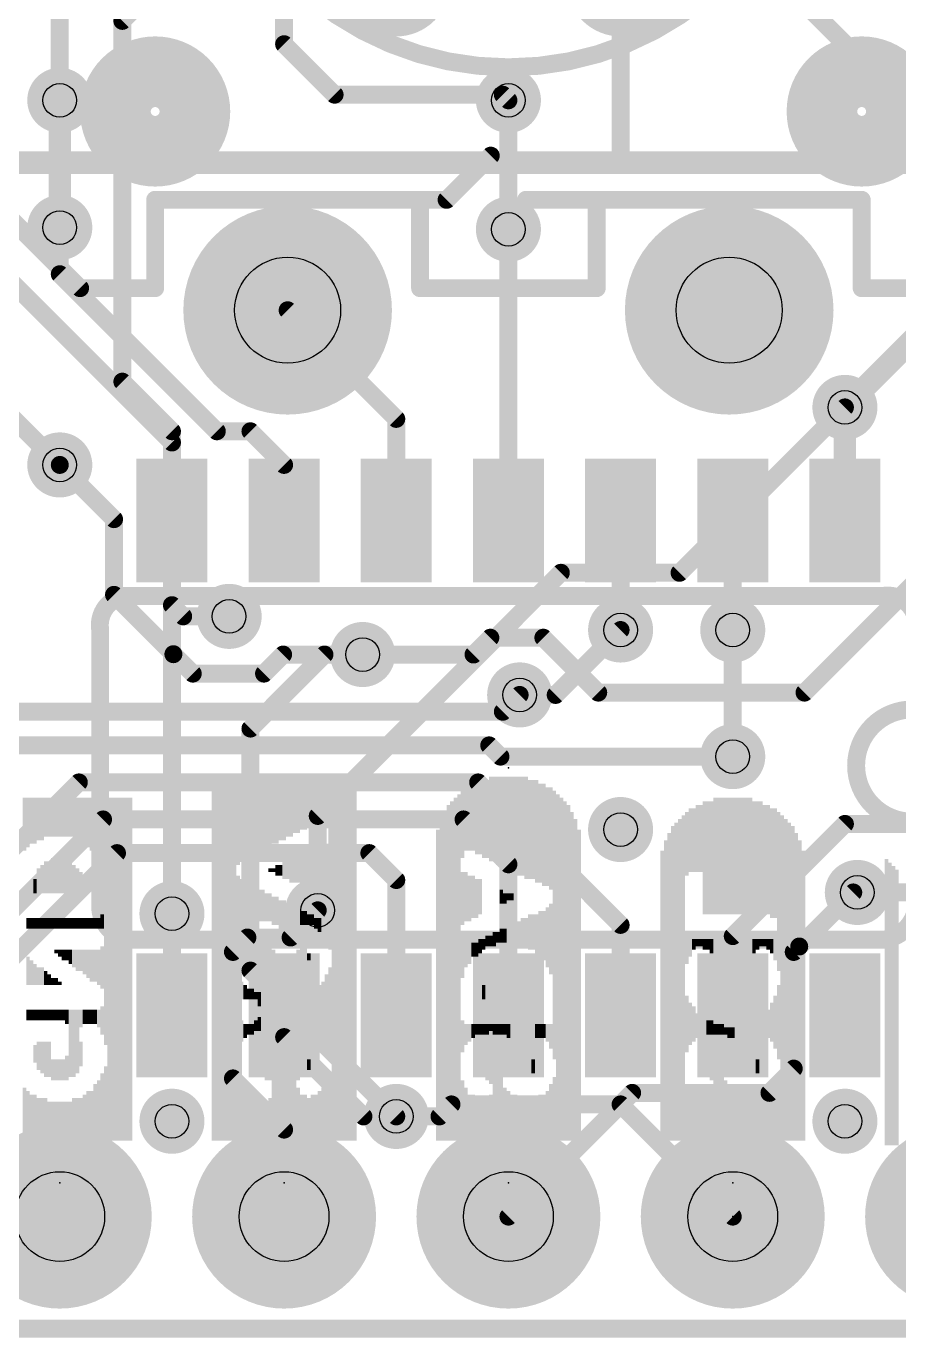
# Model space of a CAD drawing. Extents: x -39 to 68, y -12 to 30.
# Drawn here: x 7.24 to 17.12, y -0.1 to 14.75 of the extents above; entities that cross this region are included whole.
import ezdxf

# ---------------------------------------------------------------- set-up
doc = ezdxf.new("R2010")
doc.units = 0
for name, color, linetype in [('1', 12, 'CONTINUOUS'), ('16', 132, 'CONTINUOUS'), ('17', 110, 'CONTINUOUS'), ('18', 110, 'CONTINUOUS'), ('20', 31, 'CONTINUOUS'), ('21', 41, 'CONTINUOUS'), ('22', 40, 'CONTINUOUS'), ('23', 53, 'CONTINUOUS'), ('24', 53, 'CONTINUOUS'), ('29', 253, 'CONTINUOUS'), ('30', 253, 'CONTINUOUS'), ('31', 253, 'CONTINUOUS'), ('44', 253, 'CONTINUOUS'), ('51', 53, 'CONTINUOUS')]:
    doc.layers.add(name, color=color, linetype=linetype)

# ---------------------------------------------------------------- blocks, each defined once
blk = doc.blocks.new('RECT')
blk.add_solid([(-0.5, -0.5), (0.5, -0.5), (-0.5, 0.5), (0.5, 0.5)])
blk = doc.blocks.new('ROUNDP')
at = {"const_width": 0.5}
blk.add_lwpolyline([(0, -0.25, 1), (0, 0.25, 1), (0, -0.25)], format="xyb", dxfattribs=at)
blk = doc.blocks.new('ROUNDV')
at = {"const_width": 0.5}
blk.add_lwpolyline([(0, -0.25, 1), (0, 0.25, 1), (0, -0.25)], format="xyb", dxfattribs=at)

msp = doc.modelspace()

# ---------------------------------------------------------------- linework, layer by layer
at = {"layer": '1'}
for points, const_width in [([(10.16, 14.5415), (10.16, 19.685)], 0.2032), ([(17.8547, 13.2), (13.97, 17.0847)], 0.2032), ([(7.62, 13.9065), (7.62, 16.11)], 0.2032), ([(13.97, 15.24), (13.97, 13.2)], 0.2032), ([(10.7315, 13.97), (10.16, 14.5415)], 0.2032), ([(12.6365, 13.97), (10.7315, 13.97)], 0.2032), ([(12.7, 13.9065), (12.6365, 13.97)], 0.2032), ([(5.08, 13.2), (13.97, 13.2)], 0.254), ([(13.97, 13.2), (17.28, 13.2)], 0.254), ([(7.62, 11.938), (7.62, 12.4662)], 0.2032), ([(12.7, 9.15), (12.7, 12.446)], 0.2032), ([(18.28, 12.2), (16.51, 10.43)], 0.254), ([(6.723, 12.2), (8.89, 10.033)], 0.2032), ([(9.398, 10.16), (7.62, 11.938)], 0.2032), ([(11.43, 10.3), (10.2, 11.53)], 0.2032), ([(6.199, 11.2), (7.62, 9.779)], 0.2032), ([(16.51, 10.43), (16.51, 9.15)], 0.254), ([(11.43, 9.15), (11.43, 10.3)], 0.2032), ([(9.779, 10.16), (9.398, 10.16)], 0.2032), ([(10.16, 9.779), (9.779, 10.16)], 0.2032), ([(8.89, 10.033), (8.89, 9.15)], 0.2032), ([(7.62, 9.779), (8.2344, 9.1646)], 0.2032), ([(10.16, 9.15), (10.16, 9.779)], 0.2032), ([(8.2344, 9.1646), (8.2344, 8.3083)], 0.2032), ([(8.89, 8.1915), (8.89, 9.15)], 0.2032), ([(13.97, 9.15), (13.97, 7.9103)], 0.2032), ([(15.24, 9.15), (15.24, 7.9103)], 0.2032), ([(16.0529, 7.2019), (17.78, 8.929)], 0.2032), ([(8.9063, 7.6363), (8.2344, 8.3083)], 0.2032), ([(9.017, 8.0645), (8.89, 8.1915)], 0.2032), ([(9.5377, 8.0645), (9.017, 8.0645)], 0.2032), ([(12.3047, 7.6327), (12.4952, 7.8232)], 0.2032), ([(12.4952, 7.8232), (13.0953, 7.8232)], 0.2032), ([(13.0953, 7.8232), (13.7166, 7.2019)], 0.2032), ([(9.1259, 7.4168), (8.9063, 7.6363)], 0.2032), ([(8.9063, 7.6363), (9.1259, 7.4168)], 0.2032), ([(9.933, 7.4168), (10.1489, 7.6327)], 0.2032), ([(10.1489, 7.6327), (11.049, 7.6327)], 0.2032), ([(11.049, 7.6327), (12.3047, 7.6327)], 0.2032), ([(9.1259, 7.4168), (9.933, 7.4168)], 0.2032), ([(12.827, 7.1755), (12.6365, 6.985)], 0.2032), ([(13.7166, 7.2019), (16.0529, 7.2019)], 0.2032), ([(12.6365, 6.985), (6.477, 6.985)], 0.2032), ([(7.0485, 6.604), (12.4825, 6.604)], 0.2032), ([(12.4825, 6.604), (12.6095, 6.477)], 0.2032), ([(12.6095, 6.477), (15.24, 6.477)], 0.2032), ([(7.8359, 6.1849), (6.604, 4.953)], 0.2032), ([(12.3571, 6.1849), (7.8359, 6.1849)], 0.2032), ([(13.97, 4.572), (12.3571, 6.1849)], 0.2032), ([(6.35, 4.0056), (8.1102, 5.7658)], 0.2032), ([(8.1102, 5.7658), (12.192, 5.7658)], 0.2032), ([(12.192, 5.7658), (12.7, 5.2578)], 0.2032), ([(16.51, 5.715), (15.24, 4.445)], 0.2032), ([(17.78, 5.715), (16.51, 5.715)], 0.2032), ([(6.9977, 4.1145), (8.268, 5.3848)], 0.2032), ([(8.268, 5.3848), (11.1252, 5.3848)], 0.2032), ([(11.1252, 5.3848), (11.43, 5.08)], 0.2032), ([(12.7, 5.2578), (12.7, 3.55)], 0.2032), ([(11.43, 5.08), (11.43, 3.55)], 0.2032), ([(15.9924, 4.3276), (16.6044, 4.9395)], 0.2032), ([(16.6044, 4.9395), (16.6505, 4.9395)], 0.2032), ([(8.89, 3.55), (8.89, 4.699)], 0.2032), ([(10.2333, 4.4294), (10.541, 4.7371)], 0.2032), ([(13.97, 3.55), (13.97, 4.572)], 0.2032), ([(9.5806, 4.2657), (9.7443, 4.4294)], 0.2032), ([(9.7443, 4.4294), (10.2333, 4.4294)], 0.2032), ([(15.24, 4.445), (15.24, 3.55)], 0.2032), ([(9.5806, 2.8343), (9.5806, 4.2657)], 0.2032), ([(15.9306, 4.2657), (15.9924, 4.3276)], 0.2032), ([(15.9306, 2.9455), (15.9306, 4.2657)], 0.2032), ([(10.16, 3.302), (10.16, 3.55)], 0.254), ([(11.0581, 2.4039), (10.16, 3.302)], 0.2032), ([(15.6557, 2.6706), (15.9306, 2.9455)], 0.2032), ([(10.16, 2.2549), (9.5806, 2.8343)], 0.2032), ([(12.7, 1.27), (14.1006, 2.6706)], 0.2032), ([(14.1006, 2.6706), (15.6557, 2.6706)], 0.2032), ([(11.43, 2.4039), (11.0581, 2.4039)], 0.2032), ([(10.16, 1.27), (10.16, 2.2549)], 0.2032), ([(25.4, 0), (0, 0)], 0.2032)]:
    msp.add_lwpolyline(points, dxfattribs=dict(at, const_width=const_width))
for points, const_width in [([(10.1959, 14.5774, 1), (10.1241, 14.5056)], 0.1016), ([(10.1092, 14.5415, 1), (10.2108, 14.5415)], 0.1016), ([(7.5692, 13.9065, 1), (7.6708, 13.9065)], 0.1016), ([(10.7315, 14.0208, 1), (10.7315, 13.9192)], 0.1016), ([(10.6956, 13.9341, 1), (10.7674, 14.0059)], 0.1016), ([(12.6724, 14.0059, 1), (12.6006, 13.9341)], 0.1016), ([(12.6365, 13.9192, 1), (12.6365, 14.0208)], 0.1016), ([(12.6641, 13.8706, 1), (12.7359, 13.9424)], 0.1016), ([(13.97, 13.2635, 1), (13.97, 13.1365)], 0.127), ([(13.9192, 13.2, 1), (14.0208, 13.2)], 0.1016), ([(13.97, 13.1365, 1), (13.97, 13.2635)], 0.127), ([(7.6708, 12.4662, 1), (7.5692, 12.4662)], 0.1016), ([(12.7508, 12.446, 1), (12.6492, 12.446)], 0.1016), ([(7.6559, 11.9739, 1), (7.5841, 11.9021)], 0.1016), ([(7.5692, 11.938, 1), (7.6708, 11.938)], 0.1016), ([(10.2359, 11.5659, 1), (10.1641, 11.4941)], 0.1016), ([(16.5735, 10.43, 1), (16.4465, 10.43)], 0.127), ([(11.4808, 10.3, 1), (11.3792, 10.3)], 0.1016), ([(16.4651, 10.4749, 1), (16.5549, 10.3851)], 0.127), ([(9.398, 10.2108, 1), (9.398, 10.1092)], 0.1016), ([(9.3621, 10.1241, 1), (9.4339, 10.1959)], 0.1016), ([(9.8149, 10.1959, 1), (9.7431, 10.1241)], 0.1016), ([(9.779, 10.1092, 1), (9.779, 10.2108)], 0.1016), ([(11.3941, 10.2641, 1), (11.4659, 10.3359)], 0.1016), ([(8.9408, 10.033, 1), (8.8392, 10.033)], 0.1016), ([(8.8541, 9.9971, 1), (8.9259, 10.0689)], 0.1016), ([(7.6559, 9.8149, 1), (7.5841, 9.7431)], 0.1016), ([(7.5841, 9.7431, 1), (7.6559, 9.8149)], 0.1016), ([(10.2108, 9.779, 1), (10.1092, 9.779)], 0.1016), ([(10.1241, 9.7431, 1), (10.1959, 9.8149)], 0.1016), ([(8.2852, 9.1646, 1), (8.1836, 9.1646)], 0.1016), ([(8.1985, 9.1287, 1), (8.2703, 9.2005)], 0.1016), ([(8.9408, 9.15, 1), (8.8392, 9.15)], 0.1016), ([(14.0208, 9.15, 1), (13.9192, 9.15)], 0.1016), ([(15.2908, 9.15, 1), (15.1892, 9.15)], 0.1016), ([(16.4465, 9.15, 1), (16.5735, 9.15)], 0.127), ([(8.8392, 9.15, 1), (8.9408, 9.15)], 0.1016), ([(10.1092, 9.15, 1), (10.2108, 9.15)], 0.1016), ([(11.3792, 9.15, 1), (11.4808, 9.15)], 0.1016), ([(12.6492, 9.15, 1), (12.7508, 9.15)], 0.1016), ([(8.2703, 8.3442, 1), (8.1985, 8.2724)], 0.1016), ([(8.1836, 8.3083, 1), (8.2852, 8.3083)], 0.1016), ([(8.9259, 8.2274, 1), (8.8541, 8.1556)], 0.1016), ([(8.8392, 8.1915, 1), (8.9408, 8.1915)], 0.1016), ([(9.017, 8.1153, 1), (9.017, 8.0137)], 0.1016), ([(9.5377, 8.0137, 1), (9.5377, 8.1153)], 0.1016), ([(8.9811, 8.0286, 1), (9.0529, 8.1004)], 0.1016), ([(12.4952, 7.874, 1), (12.4952, 7.7724)], 0.1016), ([(12.5311, 7.7873, 1), (12.4593, 7.8591)], 0.1016), ([(13.1312, 7.8591, 1), (13.0594, 7.7873)], 0.1016), ([(13.0953, 7.7724, 1), (13.0953, 7.874)], 0.1016), ([(13.9192, 7.9103, 1), (14.0208, 7.9103)], 0.1016), ([(15.1892, 7.9103, 1), (15.2908, 7.9103)], 0.1016), ([(8.9423, 7.6723, 1), (8.8704, 7.6004)], 0.1016), ([(8.9423, 7.6723, 1), (8.8704, 7.6004)], 0.1016), ([(8.8704, 7.6004, 1), (8.9423, 7.6723)], 0.1016), ([(10.1489, 7.6835, 1), (10.1489, 7.5819)], 0.1016), ([(10.1848, 7.5968, 1), (10.113, 7.6686)], 0.1016), ([(11.049, 7.6835, 1), (11.049, 7.5819)], 0.1016), ([(11.049, 7.5819, 1), (11.049, 7.6835)], 0.1016), ([(12.3047, 7.5819, 1), (12.3047, 7.6835)], 0.1016), ([(12.2688, 7.6686, 1), (12.3406, 7.5968)], 0.1016), ([(9.1259, 7.4676, 1), (9.1259, 7.366)], 0.1016), ([(9.09, 7.3809, 1), (9.1618, 7.4527)], 0.1016), ([(9.09, 7.3809, 1), (9.1618, 7.4527)], 0.1016), ([(9.8971, 7.4527, 1), (9.9689, 7.3809)], 0.1016), ([(9.933, 7.366, 1), (9.933, 7.4676)], 0.1016), ([(12.8629, 7.1396, 1), (12.7911, 7.2114)], 0.1016), ([(13.7166, 7.2527, 1), (13.7166, 7.1511)], 0.1016), ([(13.6807, 7.1659, 1), (13.7526, 7.2378)], 0.1016), ([(16.0169, 7.2378, 1), (16.0888, 7.1659)], 0.1016), ([(16.0529, 7.1511, 1), (16.0529, 7.2527)], 0.1016), ([(12.6006, 7.0209, 1), (12.6724, 6.9491)], 0.1016), ([(12.6365, 6.9342, 1), (12.6365, 7.0358)], 0.1016), ([(12.5184, 6.6399, 1), (12.4466, 6.5681)], 0.1016), ([(12.4825, 6.5532, 1), (12.4825, 6.6548)], 0.1016), ([(12.6095, 6.5278, 1), (12.6095, 6.4262)], 0.1016), ([(12.5736, 6.4411, 1), (12.6454, 6.5129)], 0.1016), ([(15.24, 6.4262, 1), (15.24, 6.5278)], 0.1016), ([(7.8359, 6.2357, 1), (7.8359, 6.1341)], 0.1016), ([(7.8718, 6.149, 1), (7.8, 6.2208)], 0.1016), ([(12.393, 6.2208, 1), (12.3212, 6.149)], 0.1016), ([(12.3571, 6.1341, 1), (12.3571, 6.2357)], 0.1016), ([(8.1102, 5.8166, 1), (8.1102, 5.715)], 0.1016), ([(8.1461, 5.7299, 1), (8.0743, 5.8017)], 0.1016), ([(12.2279, 5.8017, 1), (12.1561, 5.7299)], 0.1016), ([(12.192, 5.715, 1), (12.192, 5.8166)], 0.1016), ([(16.51, 5.7658, 1), (16.51, 5.6642)], 0.1016), ([(16.5459, 5.6791, 1), (16.4741, 5.7509)], 0.1016), ([(8.268, 5.4356, 1), (8.268, 5.334)], 0.1016), ([(8.3039, 5.3489, 1), (8.2321, 5.4207)], 0.1016), ([(11.1611, 5.4207, 1), (11.0893, 5.3489)], 0.1016), ([(11.1252, 5.334, 1), (11.1252, 5.4356)], 0.1016), ([(12.7508, 5.2578, 1), (12.6492, 5.2578)], 0.1016), ([(12.6641, 5.2219, 1), (12.7359, 5.2937)], 0.1016), ([(11.4808, 5.08, 1), (11.3792, 5.08)], 0.1016), ([(11.3941, 5.0441, 1), (11.4659, 5.1159)], 0.1016), ([(16.6044, 4.9903, 1), (16.6044, 4.8887)], 0.1016), ([(16.6403, 4.9036, 1), (16.5685, 4.9754)], 0.1016), ([(16.6505, 4.8887, 1), (16.6505, 4.9903)], 0.1016), ([(8.9408, 4.699, 1), (8.8392, 4.699)], 0.1016), ([(10.5769, 4.7012, 1), (10.5051, 4.773)], 0.1016), ([(14.0208, 4.572, 1), (13.9192, 4.572)], 0.1016), ([(13.9341, 4.5361, 1), (14.0059, 4.6079)], 0.1016), ([(9.7443, 4.4802, 1), (9.7443, 4.3786)], 0.1016), ([(9.7802, 4.3935, 1), (9.7083, 4.4653)], 0.1016), ([(10.1974, 4.4653, 1), (10.2692, 4.3935)], 0.1016), ([(10.2333, 4.3786, 1), (10.2333, 4.4802)], 0.1016), ([(15.2908, 4.445, 1), (15.1892, 4.445)], 0.1016), ([(15.2041, 4.4809, 1), (15.2759, 4.4091)], 0.1016), ([(9.6314, 4.2657, 1), (9.5298, 4.2657)], 0.1016), ([(9.5447, 4.3017, 1), (9.6165, 4.2298)], 0.1016), ([(15.9814, 4.2657, 1), (15.8798, 4.2657)], 0.1016), ([(15.8947, 4.3017, 1), (15.9665, 4.2298)], 0.1016), ([(15.9565, 4.3635, 1), (16.0284, 4.2916)], 0.1016), ([(16.0284, 4.2916, 1), (15.9565, 4.3635)], 0.1016), ([(8.8392, 3.55, 1), (8.9408, 3.55)], 0.1016), ([(10.2235, 3.55, 1), (10.0965, 3.55)], 0.127), ([(11.3792, 3.55, 1), (11.4808, 3.55)], 0.1016), ([(12.6492, 3.55, 1), (12.7508, 3.55)], 0.1016), ([(13.9192, 3.55, 1), (14.0208, 3.55)], 0.1016), ([(15.1892, 3.55, 1), (15.2908, 3.55)], 0.1016), ([(10.0965, 3.302, 1), (10.2235, 3.302)], 0.127), ([(10.1959, 3.3379, 1), (10.1241, 3.2661)], 0.1016), ([(15.8798, 2.9455, 1), (15.9814, 2.9455)], 0.1016), ([(15.9665, 2.9095, 1), (15.8947, 2.9814)], 0.1016), ([(9.6165, 2.8702, 1), (9.5447, 2.7983)], 0.1016), ([(9.5298, 2.8343, 1), (9.6314, 2.8343)], 0.1016), ([(14.1006, 2.7214, 1), (14.1006, 2.6198)], 0.1016), ([(14.1365, 2.6347, 1), (14.0647, 2.7065)], 0.1016), ([(15.6198, 2.7065, 1), (15.6917, 2.6347)], 0.1016), ([(15.6557, 2.6198, 1), (15.6557, 2.7214)], 0.1016), ([(11.0581, 2.4547, 1), (11.0581, 2.3531)], 0.1016), ([(11.0222, 2.368, 1), (11.094, 2.4398)], 0.1016), ([(11.43, 2.3531, 1), (11.43, 2.4547)], 0.1016), ([(10.2108, 2.2549, 1), (10.1092, 2.2549)], 0.1016), ([(10.1241, 2.2189, 1), (10.1959, 2.2908)], 0.1016), ([(12.6641, 1.3059, 1), (12.7359, 1.2341)], 0.1016), ([(10.1092, 1.27, 1), (10.2108, 1.27)], 0.1016)]:
    msp.add_lwpolyline(points, format="xyb", dxfattribs=dict(at, const_width=const_width))
at = {"layer": '16'}
for points, const_width in [([(8.3284, 14.8054), (8.763, 15.24)], 0.2032), ([(8.3284, 10.7216), (8.3284, 14.8054)], 0.2032), ([(7.62, 12.4662), (7.62, 13.9065)], 0.254), ([(12.7, 12.446), (12.7, 13.9065)], 0.2032), ([(8.89, 10.16), (8.3284, 10.7216)], 0.2032), ([(14.638, 8.558), (16.51, 10.43)], 0.2032), ([(8.89, 4.699), (8.89, 10.16)], 0.2032), ([(10.541, 5.8055), (13.2935, 8.558)], 0.2032), ([(13.2935, 8.558), (14.638, 8.558)], 0.2032), ([(13.97, 7.9103), (13.2352, 7.1755)], 0.2032), ([(15.24, 7.9103), (15.24, 6.477)], 0.2032), ([(9.779, 6.7945), (10.6172, 7.6327)], 0.2032), ([(10.6172, 7.6327), (11.049, 7.6327)], 0.2032), ([(13.2352, 7.1755), (12.827, 7.1755)], 0.2032), ([(9.779, 4.0549), (9.779, 6.7945)], 0.2032), ([(10.541, 4.7371), (10.541, 5.8055)], 0.2032), ([(16.6505, 4.9395), (18.2215, 4.9395)], 0.2032), ([(11.43, 2.4039), (9.779, 4.0549)], 0.2032), ([(12.0553, 2.54), (11.9192, 2.4039)], 0.2032), ([(13.97, 2.54), (12.0553, 2.54)], 0.2032), ([(15.24, 1.27), (13.97, 2.54)], 0.2032), ([(11.9192, 2.4039), (11.43, 2.4039)], 0.2032), ([(0, 0), (25.4, 0)], 0.2032)]:
    msp.add_lwpolyline(points, dxfattribs=dict(at, const_width=const_width))
for points, const_width in [([(8.2925, 14.8413, 1), (8.3643, 14.7695)], 0.1016), ([(7.6835, 13.9065, 1), (7.5565, 13.9065)], 0.127), ([(12.7508, 13.9065, 1), (12.6492, 13.9065)], 0.1016), ([(7.5565, 12.4662, 1), (7.6835, 12.4662)], 0.127), ([(12.6492, 12.446, 1), (12.7508, 12.446)], 0.1016), ([(8.3643, 10.7575, 1), (8.2925, 10.6857)], 0.1016), ([(8.2776, 10.7216, 1), (8.3792, 10.7216)], 0.1016), ([(16.5459, 10.3941, 1), (16.4741, 10.4659)], 0.1016), ([(8.9408, 10.16, 1), (8.8392, 10.16)], 0.1016), ([(8.8541, 10.1241, 1), (8.9259, 10.1959)], 0.1016), ([(13.2935, 8.6088, 1), (13.2935, 8.5072)], 0.1016), ([(13.3294, 8.522, 1), (13.2575, 8.5939)], 0.1016), ([(14.602, 8.5939, 1), (14.6739, 8.522)], 0.1016), ([(14.638, 8.5072, 1), (14.638, 8.6088)], 0.1016), ([(14.0059, 7.8743, 1), (13.9341, 7.9462)], 0.1016), ([(15.2908, 7.9103, 1), (15.1892, 7.9103)], 0.1016), ([(10.6172, 7.6835, 1), (10.6172, 7.5819)], 0.1016), ([(10.6531, 7.5968, 1), (10.5813, 7.6686)], 0.1016), ([(11.049, 7.5819, 1), (11.049, 7.6835)], 0.1016), ([(12.827, 7.2263, 1), (12.827, 7.1247)], 0.1016), ([(13.2352, 7.1247, 1), (13.2352, 7.2263)], 0.1016), ([(13.1993, 7.2114, 1), (13.2712, 7.1396)], 0.1016), ([(9.8298, 6.7945, 1), (9.7282, 6.7945)], 0.1016), ([(9.7431, 6.8304, 1), (9.8149, 6.7586)], 0.1016), ([(15.1892, 6.477, 1), (15.2908, 6.477)], 0.1016), ([(10.5918, 5.8055, 1), (10.4902, 5.8055)], 0.1016), ([(10.5051, 5.8414, 1), (10.5769, 5.7696)], 0.1016), ([(16.6505, 4.9903, 1), (16.6505, 4.8887)], 0.1016), ([(10.4902, 4.7371, 1), (10.5918, 4.7371)], 0.1016), ([(8.8392, 4.699, 1), (8.9408, 4.699)], 0.1016), ([(9.8149, 4.0908, 1), (9.7431, 4.019)], 0.1016), ([(9.7282, 4.0549, 1), (9.8298, 4.0549)], 0.1016), ([(12.0553, 2.5908, 1), (12.0553, 2.4892)], 0.1016), ([(12.0912, 2.5041, 1), (12.0194, 2.5759)], 0.1016), ([(14.0059, 2.5759, 1), (13.9341, 2.5041)], 0.1016), ([(13.97, 2.4892, 1), (13.97, 2.5908)], 0.1016), ([(11.43, 2.4547, 1), (11.43, 2.3531)], 0.1016), ([(11.3941, 2.368, 1), (11.4659, 2.4398)], 0.1016), ([(11.8833, 2.4398, 1), (11.9551, 2.368)], 0.1016), ([(11.9192, 2.3531, 1), (11.9192, 2.4547)], 0.1016), ([(15.2041, 1.2341, 1), (15.2759, 1.3059)], 0.1016)]:
    msp.add_lwpolyline(points, format="xyb", dxfattribs=dict(at, const_width=const_width))
at = {"layer": '20', "const_width": 0.2032}
msp.add_lwpolyline([(0, 0), (25.4, 0)], dxfattribs=at)
at = {"layer": '21'}
for points, const_width in [([(12.7, 14.28, 1), (12.7, 21.28, 1), (12.7, 14.28)], 0.2032), ([(8.7, 13.38, 1), (8.7, 14.18, 1), (8.7, 13.38)], 0.9), ([(16.7, 13.38, 1), (16.7, 14.18, 1), (16.7, 13.38)], 0.9), ([(8.7, 12.8308, 1), (8.7, 12.7292)], 0.1016), ([(8.7508, 12.78, 1), (8.6492, 12.78)], 0.1016), ([(11.7508, 12.78, 1), (11.6492, 12.78)], 0.1016), ([(11.7, 12.7292, 1), (11.7, 12.8308)], 0.1016), ([(13.7508, 12.78, 1), (13.6492, 12.78)], 0.1016), ([(13.7, 12.8308, 1), (13.7, 12.7292)], 0.1016), ([(16.7508, 12.78, 1), (16.6492, 12.78)], 0.1016), ([(16.7, 12.7292, 1), (16.7, 12.8308)], 0.1016), ([(7.85, 11.8308, 1), (7.85, 11.7292)], 0.1016), ([(8.7, 11.7292, 1), (8.7, 11.8308)], 0.1016), ([(11.7, 11.8308, 1), (11.7, 11.7292)], 0.1016), ([(13.7, 11.7292, 1), (13.7, 11.8308)], 0.1016), ([(16.7, 11.8308, 1), (16.7, 11.7292)], 0.1016), ([(7.8141, 11.7441, 1), (7.8859, 11.8159)], 0.1016), ([(8.6492, 11.78, 1), (8.7508, 11.78)], 0.1016), ([(11.6492, 11.78, 1), (11.7508, 11.78)], 0.1016), ([(13.6492, 11.78, 1), (13.7508, 11.78)], 0.1016), ([(16.6492, 11.78, 1), (16.7508, 11.78)], 0.1016), ([(8.3582, 8.2963, 0.4142), (8.0772, 7.9153)], 0.2032), ([(8.3582, 8.3471, 1), (8.3582, 8.2455)], 0.1016), ([(8.3658, 8.2461, 1), (8.3506, 8.3465)], 0.1016), ([(17.3228, 8.0153, 0.4145), (16.9418, 8.2963)], 0.2032), ([(16.9342, 8.3465, 1), (16.9494, 8.2461)], 0.1016), ([(16.9418, 8.2455, 1), (16.9418, 8.3471)], 0.1016), ([(8.128, 7.9153, 1), (8.0264, 7.9153)], 0.1016), ([(8.027, 7.9077, 1), (8.1274, 7.9229)], 0.1016), ([(17.272, 7.0104, 1), (17.272, 5.7404)], 0.2032), ([(16.9418, 4.4037, 0.4143), (17.3228, 4.8847)], 0.2032), ([(8.0772, 4.7847, 0.4144), (8.4582, 4.4037)], 0.2032), ([(8.128, 4.7847, 1), (8.0264, 4.7847)], 0.1016), ([(8.0264, 4.7847, 1), (8.128, 4.7847)], 0.1016), ([(8.4582, 4.4545, 1), (8.4582, 4.3529)], 0.1016), ([(8.4582, 4.3529, 1), (8.4582, 4.4545)], 0.1016), ([(16.936, 4.4542, 1), (16.9476, 4.3532)], 0.1016), ([(16.9418, 4.3529, 1), (16.9418, 4.4545)], 0.1016)]:
    msp.add_lwpolyline(points, format="xyb", dxfattribs=dict(at, const_width=const_width))
at = {"layer": '21', "const_width": 0.2032}
for points in [[(7.85, 11.78), (6.7, 12.93)], [(11.7, 12.78), (8.7, 12.78)], [(8.7, 12.78), (8.7, 11.78)], [(11.7, 11.78), (11.7, 12.78)], [(13.7, 11.78), (13.7, 12.78)], [(13.7, 12.78), (16.7, 12.78)], [(16.7, 12.78), (16.7, 11.78)], [(8.7, 11.78), (7.85, 11.78)], [(13.7, 11.78), (11.7, 11.78)], [(17.55, 11.78), (16.7, 11.78)], [(16.9418, 8.2963), (8.3582, 8.2963)], [(8.0772, 7.9153), (8.0772, 4.7847)], [(8.4582, 4.4037), (16.9418, 4.4037)]]:
    msp.add_lwpolyline(points, dxfattribs=at)
at = {"layer": '23'}
for p in [(12.7, 6.35), (15.24, 1.27)]:
    msp.add_point(p, dxfattribs=at)
at = {"layer": '24'}
for p in [(7.62, 1.651), (10.16, 1.651), (12.7, 1.651), (15.24, 1.651)]:
    msp.add_point(p, dxfattribs=at)
at = {"layer": '30', "const_width": 0.6107}
for points in [[(11.43, 14.9347, 1), (11.43, 15.5453, 1), (11.43, 14.9347)], [(13.97, 14.9347, 1), (13.97, 15.5453, 1), (13.97, 14.9347)]]:
    msp.add_lwpolyline(points, format="xyb", dxfattribs=at)
at = {"layer": '44'}
for centre, radius in [((7.62, 13.9065), 0.1905), ((12.7, 13.9065), 0.1905), ((7.62, 12.4662), 0.1905), ((12.7, 12.446), 0.1905), ((10.2, 11.53), 0.6), ((15.2, 11.53), 0.6), ((16.51, 10.43), 0.1905), ((7.62, 9.779), 0.1905), ((9.5377, 8.0645), 0.1905), ((13.97, 7.9103), 0.1905), ((15.24, 7.9103), 0.1905), ((11.049, 7.6327), 0.1905), ((12.827, 7.1755), 0.1905), ((15.24, 6.477), 0.1905), ((13.97, 5.6515), 0.1905), ((16.6505, 4.9395), 0.1905), ((10.541, 4.7371), 0.1905), ((8.89, 4.699), 0.1905), ((8.89, 2.3495), 0.1905), ((11.43, 2.4039), 0.1905), ((16.51, 2.3495), 0.1905), ((7.62, 1.27), 0.508), ((10.16, 1.27), 0.508), ((12.7, 1.27), 0.508), ((15.24, 1.27), 0.508)]:
    msp.add_circle(centre, radius, dxfattribs=at)
at = {"layer": '51', "const_width": 0.2032}
for points in [[(12, 12.78), (12.5, 13.28)], [(11.4, 12.78), (12, 12.78)], [(12.9, 12.78), (13.7, 12.78)]]:
    msp.add_lwpolyline(points, dxfattribs=at)
at = {"layer": '51', "const_width": 0.1016}
for points in [[(12.5359, 13.2441, 1), (12.4641, 13.3159)], [(11.4, 12.8308, 1), (11.4, 12.7292)], [(11.9641, 12.8159, 1), (12.0359, 12.7441)], [(12, 12.7292, 1), (12, 12.8308)], [(12.9, 12.8308, 1), (12.9, 12.7292)], [(13.7, 12.7292, 1), (13.7, 12.8308)]]:
    msp.add_lwpolyline(points, format="xyb", dxfattribs=at)

# ---------------------------------------------------------------- block references
at = {"layer": '1', "xscale": 0.6, "yscale": 1.2, "rotation": 180}
for p in [(8.89, 9.15), (10.16, 9.15), (11.43, 9.15), (12.7, 9.15), (13.97, 9.15), (15.24, 9.15), (16.51, 9.15), (8.89, 3.55), (10.16, 3.55), (11.43, 3.55), (12.7, 3.55), (13.97, 3.55), (15.24, 3.55), (16.51, 3.55)]:
    msp.add_blockref('RECT', p, dxfattribs=at)
at = {"layer": '17'}
for p, xscale, yscale, rotation in [((10.2, 11.53), 2.159, 2.159, 270), ((10.2, 11.53), 2.159, 2.159, 270), ((15.2, 11.53), 2.159, 2.159, 270), ((15.2, 11.53), 2.159, 2.159, 270), ((7.62, 1.27), 1.8796, 1.8796, 270), ((7.62, 1.27), 1.8796, 1.8796, 270), ((10.16, 1.27), 1.8796, 1.8796, 270), ((10.16, 1.27), 1.8796, 1.8796, 270), ((12.7, 1.27), 1.8796, 1.8796, 270), ((12.7, 1.27), 1.8796, 1.8796, 270), ((15.24, 1.27), 1.8796, 1.8796, 270), ((15.24, 1.27), 1.8796, 1.8796, 270), ((17.78, 1.27), 1.8796, 1.8796, 90), ((17.78, 1.27), 1.8796, 1.8796, 90)]:
    msp.add_blockref('ROUNDP', p, dxfattribs=dict(at, xscale=xscale, yscale=yscale, rotation=rotation))
at = {"layer": '18', "xscale": 0.7366, "yscale": 0.7366}
for p in [(7.62, 13.9065), (7.62, 13.9065), (12.7, 13.9065), (12.7, 13.9065), (7.62, 12.4662), (7.62, 12.4662), (12.7, 12.446), (12.7, 12.446), (16.51, 10.43), (16.51, 10.43), (7.62, 9.779), (7.62, 9.779), (9.5377, 8.0645), (9.5377, 8.0645), (13.97, 7.9103), (13.97, 7.9103), (15.24, 7.9103), (15.24, 7.9103), (11.049, 7.6327), (11.049, 7.6327), (12.827, 7.1755), (12.827, 7.1755), (15.24, 6.477), (15.24, 6.477), (13.97, 5.6515), (13.97, 5.6515), (16.6505, 4.9395), (16.6505, 4.9395), (8.89, 4.699), (8.89, 4.699), (10.541, 4.7371), (10.541, 4.7371), (8.89, 2.3495), (8.89, 2.3495), (11.43, 2.4039), (11.43, 2.4039), (16.51, 2.3495), (16.51, 2.3495)]:
    msp.add_blockref('ROUNDV', p, dxfattribs=at)
at = {"layer": '22', "yscale": 0.04, "rotation": 90}
for p, xscale in [((12.5, 5.771), 0.96), ((12.54, 5.771), 0.96), ((12.66, 5.731), 1.04), ((12.7, 5.731), 1.04), ((12.74, 5.711), 1.08), ((12.78, 5.711), 1.08), ((12.82, 5.691), 1.12), ((12.86, 5.691), 1.12), ((12.9, 5.671), 1.16), ((9.36, 4.151), 4.04), ((9.4, 4.151), 4.04), ((9.44, 4.151), 4.04), ((9.48, 4.151), 4.04), ((9.52, 4.151), 4.04), ((9.56, 4.151), 4.04), ((9.6, 4.151), 4.04), ((9.64, 5.711), 0.92), ((9.68, 5.731), 0.88), ((9.72, 5.751), 0.84), ((9.76, 5.751), 0.84), ((9.8, 5.771), 0.8), ((9.84, 5.771), 0.8), ((9.88, 5.791), 0.76), ((9.92, 5.791), 0.76), ((9.96, 5.811), 0.72), ((10, 5.811), 0.72), ((10.04, 5.831), 0.68), ((10.08, 5.831), 0.68), ((10.12, 5.851), 0.64), ((10.16, 5.851), 0.64), ((10.2, 5.871), 0.6), ((10.24, 5.871), 0.6), ((10.28, 5.891), 0.56), ((10.32, 5.891), 0.56), ((10.36, 5.911), 0.52), ((10.4, 5.911), 0.52), ((10.44, 5.931), 0.48), ((10.48, 5.931), 0.48), ((10.52, 5.951), 0.44), ((10.56, 5.951), 0.44), ((10.6, 5.951), 0.44), ((10.64, 5.931), 0.48), ((10.68, 5.231), 1.88), ((10.72, 4.151), 4.04), ((10.76, 4.151), 4.04), ((10.8, 4.151), 4.04), ((10.84, 4.151), 4.04), ((10.88, 4.151), 4.04), ((10.92, 4.151), 4.04), ((10.96, 4.151), 4.04), ((12.18, 5.711), 0.76), ((12.22, 5.771), 0.72), ((12.26, 5.771), 0.72), ((12.3, 5.791), 0.76), ((12.34, 5.771), 0.8), ((12.38, 5.791), 0.84), ((12.42, 5.771), 0.88), ((12.46, 5.771), 0.88), ((12.94, 5.651), 1.12), ((12.98, 5.651), 1.12), ((13.02, 5.631), 1.16), ((13.06, 5.611), 1.12), ((13.1, 5.591), 1.16), ((13.14, 5.571), 1.12), ((13.18, 5.551), 1.16), ((13.22, 4.571), 3.04), ((7.22, 5.711), 0.6), ((7.26, 5.731), 0.56), ((7.3, 5.751), 0.52), ((7.34, 5.751), 0.52), ((7.38, 5.771), 0.48), ((7.42, 5.771), 0.48), ((7.46, 5.791), 0.44), ((7.5, 5.791), 0.44), ((7.54, 5.791), 0.44), ((7.58, 5.791), 0.44), ((7.62, 5.791), 0.44), ((7.66, 5.791), 0.44), ((7.7, 5.791), 0.44), ((7.74, 5.791), 0.44), ((7.78, 5.791), 0.44), ((7.82, 5.771), 0.48), ((7.86, 5.771), 0.48), ((7.9, 5.751), 0.52), ((7.94, 5.731), 0.56), ((7.98, 5.711), 0.6), ((8.02, 5.691), 0.64), ((8.06, 5.671), 0.68), ((8.1, 5.631), 0.76), ((8.14, 4.611), 2.8), ((8.18, 4.071), 3.88), ((8.22, 4.071), 3.88), ((8.26, 4.071), 3.88), ((8.3, 4.071), 3.88), ((8.34, 4.071), 3.88), ((8.38, 4.071), 3.88), ((8.42, 4.071), 3.88), ((12.06, 4.051), 3.84), ((12.1, 4.071), 3.88), ((12.14, 4.091), 3.92), ((13.26, 4.091), 3.92), ((13.3, 4.071), 3.88), ((13.34, 4.051), 3.84), ((14.92, 5.331), 1.28), ((14.96, 5.331), 1.28), ((15, 5.331), 1.28), ((15.04, 5.351), 1.32), ((15.08, 5.351), 1.32), ((15.12, 5.351), 1.32), ((15.16, 5.351), 1.32), ((15.2, 5.351), 1.32), ((15.24, 5.351), 1.32), ((15.28, 5.351), 1.32), ((15.32, 5.351), 1.32), ((15.36, 5.351), 1.32), ((15.4, 5.351), 1.32), ((15.44, 5.351), 1.32), ((15.48, 5.331), 1.28), ((15.52, 5.331), 1.28), ((15.56, 5.331), 1.28), ((11.98, 3.991), 3.72), ((12.02, 4.031), 3.8), ((13.38, 4.031), 3.8), ((13.42, 3.991), 3.72), ((14.68, 3.971), 3.68), ((14.72, 5.491), 0.72), ((14.76, 5.531), 0.72), ((14.8, 5.531), 0.72), ((14.84, 5.551), 0.76), ((14.88, 5.551), 0.76), ((15.6, 5.311), 1.24), ((15.64, 5.311), 1.24), ((15.68, 5.271), 1.24), ((15.72, 5.271), 1.24), ((15.76, 4.951), 1.8), ((15.8, 3.971), 3.68), ((11.9, 3.891), 3.52), ((11.94, 3.951), 3.64), ((13.46, 3.951), 3.64), ((13.5, 3.891), 3.52), ((14.56, 3.911), 3.56), ((14.6, 3.931), 3.6), ((14.64, 3.951), 3.64), ((15.84, 3.951), 3.64), ((15.88, 3.931), 3.6), ((15.92, 3.911), 3.56), ((14.48, 3.831), 3.4), ((14.52, 3.871), 3.48), ((15.96, 3.871), 3.48), ((16, 3.831), 3.4), ((10.32, 5.211), 0.32), ((10.36, 5.191), 0.36), ((10.4, 5.211), 0.4), ((10.44, 5.191), 0.44), ((10.48, 5.211), 0.48), ((10.52, 5.191), 0.52), ((10.56, 5.191), 0.52), ((10.6, 5.191), 0.6), ((10.64, 5.191), 0.6), ((14.44, 3.771), 3.28), ((16.04, 3.771), 3.28), ((7.38, 5.071), 0.28), ((7.42, 5.091), 0.32), ((7.46, 5.111), 0.36), ((7.5, 5.111), 0.36), ((7.54, 5.131), 0.4), ((7.58, 5.131), 0.4), ((7.62, 5.131), 0.4), ((7.66, 5.131), 0.4), ((7.7, 5.131), 0.4), ((7.74, 5.111), 0.36), ((7.78, 5.091), 0.32), ((7.82, 5.071), 0.28), ((10, 5.191), 0.04), ((10.04, 5.191), 0.04), ((10.08, 5.191), 0.12), ((10.12, 5.191), 0.12), ((10.16, 5.191), 0.2), ((10.2, 5.191), 0.2), ((10.24, 5.191), 0.28), ((10.28, 5.191), 0.28), ((16.98, 3.697), 3.24), ((17.02, 3.677), 3.2), ((17.06, 3.657), 3.16), ((17.1, 3.637), 3.12), ((7.34, 5.011), 0.16), ((7.86, 5.051), 0.24), ((9.64, 4.751), 0.76), ((9.68, 4.771), 0.64), ((9.72, 4.771), 0.56), ((9.76, 4.791), 0.52), ((12.18, 4.871), 0.6), ((12.22, 4.891), 0.56), ((12.26, 4.871), 0.52), ((12.3, 4.891), 0.48), ((12.34, 4.871), 0.44), ((12.38, 4.891), 0.4), ((9.8, 4.791), 0.44), ((9.84, 4.791), 0.44), ((9.88, 4.791), 0.36), ((9.92, 4.791), 0.36), ((9.96, 4.771), 0.32), ((10, 4.771), 0.32), ((12.62, 4.891), 0.16), ((12.66, 4.871), 0.12), ((12.7, 4.891), 0.08), ((12.74, 4.891), 0.08), ((10.04, 4.731), 0.32), ((10.08, 4.731), 0.32), ((10.12, 4.691), 0.32), ((10.16, 4.671), 0.36), ((10.2, 4.651), 0.32), ((10.24, 4.671), 0.28), ((10.28, 4.671), 0.2), ((10.32, 4.671), 0.2), ((13.14, 4.431), 0.68), ((13.18, 4.411), 0.8), ((7.26, 4.591), 0.12), ((7.3, 4.591), 0.12), ((7.34, 4.591), 0.12), ((7.38, 4.591), 0.12), ((7.42, 4.591), 0.12), ((7.46, 4.591), 0.12), ((7.5, 4.591), 0.12), ((7.54, 4.591), 0.12), ((7.58, 4.591), 0.12), ((7.62, 4.591), 0.12), ((7.66, 4.591), 0.12), ((7.7, 4.591), 0.12), ((7.74, 4.591), 0.12), ((7.78, 4.591), 0.12), ((7.82, 4.591), 0.12), ((7.86, 4.591), 0.12), ((7.9, 4.591), 0.12), ((7.94, 4.591), 0.12), ((7.98, 4.591), 0.12), ((8.02, 4.591), 0.12), ((8.06, 4.591), 0.12), ((8.1, 4.611), 0.16), ((10.36, 4.651), 0.16), ((10.4, 4.651), 0.16), ((10.44, 4.631), 0.12), ((10.48, 4.631), 0.12), ((10.52, 4.591), 0.12), ((10.56, 4.571), 0.16), ((10.6, 4.551), 0.2), ((10.64, 4.551), 0.28), ((12.78, 4.491), 0.24), ((12.82, 4.491), 0.24), ((12.86, 4.491), 0.32), ((12.9, 4.491), 0.32), ((12.94, 4.491), 0.4), ((12.98, 4.491), 0.4), ((13.02, 4.471), 0.44), ((13.06, 4.471), 0.52), ((13.1, 4.451), 0.56), ((12.54, 4.411), 0.16), ((12.58, 4.431), 0.12), ((12.62, 4.451), 0.16), ((12.66, 4.451), 0.16), ((12.7, 4.471), 0.2), ((12.74, 4.471), 0.2), ((8.1, 4.091), 0.48), ((9.88, 4.211), 0.24), ((9.92, 4.191), 0.28), ((9.96, 4.211), 0.32), ((10, 4.171), 0.32), ((10.36, 4.211), 0.24), ((10.4, 4.211), 0.24), ((12.18, 4.191), 0.44), ((12.22, 4.231), 0.28), ((12.26, 4.251), 0.24), ((12.3, 4.291), 0.16), ((12.34, 4.291), 0.16), ((12.38, 4.331), 0.16), ((12.42, 4.351), 0.12), ((12.46, 4.391), 0.12), ((12.5, 4.391), 0.12), ((14.72, 4.291), 0.32), ((14.76, 4.331), 0.24), ((14.8, 4.351), 0.12), ((14.84, 4.371), 0.08), ((14.88, 4.371), 0.08), ((14.92, 4.351), 0.12), ((14.96, 4.351), 0.12), ((15, 4.331), 0.16), ((15.04, 4.071), 0.68), ((15.08, 4.051), 0.72), ((15.12, 4.051), 0.72), ((15.16, 4.051), 0.72), ((15.2, 4.051), 0.72), ((15.24, 4.051), 0.72), ((15.28, 4.051), 0.72), ((15.32, 4.051), 0.72), ((15.36, 4.051), 0.72), ((15.4, 4.071), 0.68), ((15.44, 4.311), 0.2), ((15.48, 4.331), 0.16), ((15.52, 4.351), 0.12), ((15.56, 4.371), 0.08), ((15.6, 4.371), 0.08), ((15.64, 4.351), 0.12), ((15.68, 4.331), 0.16), ((15.72, 4.311), 0.28), ((7.26, 4.051), 0.32), ((7.3, 4.031), 0.28), ((7.58, 4.271), 0.04), ((7.62, 4.251), 0.08), ((7.66, 4.231), 0.12), ((7.7, 4.231), 0.12), ((7.74, 4.211), 0.16), ((7.78, 4.191), 0.2), ((7.82, 4.171), 0.24), ((7.86, 4.171), 0.24), ((7.9, 4.151), 0.28), ((7.94, 4.131), 0.32), ((7.98, 4.111), 0.36), ((8.02, 4.111), 0.36), ((8.06, 4.091), 0.4), ((10.04, 3.831), 0.92), ((10.32, 4.171), 0.24), ((10.44, 4.211), 0.08), ((15.44, 3.971), 0.4), ((7.34, 4.011), 0.24), ((7.38, 3.991), 0.2), ((7.42, 3.991), 0.2), ((7.46, 3.971), 0.16), ((7.5, 3.951), 0.12), ((9.64, 3.851), 0.32), ((10.08, 3.731), 0.8), ((10.12, 3.691), 0.8), ((10.16, 3.671), 0.84), ((10.2, 3.691), 0.8), ((10.24, 3.711), 0.76), ((10.28, 3.731), 0.8), ((10.64, 3.591), 0.84), ((12.46, 3.851), 0.32), ((12.5, 3.871), 0.36), ((12.54, 3.891), 0.4), ((12.58, 3.891), 0.4), ((12.62, 3.891), 0.4), ((12.66, 3.911), 0.44), ((12.7, 3.911), 0.44), ((12.74, 3.911), 0.44), ((12.78, 3.891), 0.4), ((12.82, 3.891), 0.4), ((12.86, 3.871), 0.36), ((12.9, 3.851), 0.32), ((14.96, 3.951), 0.2), ((15, 3.951), 0.36), ((15.48, 3.951), 0.28), ((7.54, 3.931), 0.08), ((7.58, 3.931), 0.08), ((7.62, 3.911), 0.04), ((9.68, 3.831), 0.2), ((9.72, 3.811), 0.16), ((10.32, 3.651), 0.56), ((10.36, 3.631), 0.52), ((10.52, 3.611), 0.56), ((10.56, 3.591), 0.6), ((10.6, 3.591), 0.68), ((12.42, 3.811), 0.16), ((12.94, 3.811), 0.24), ((15.76, 3.471), 0.84), ((9.76, 3.791), 0.12), ((9.8, 3.791), 0.12), ((9.84, 3.771), 0.08), ((9.88, 3.731), 0.16), ((9.92, 3.591), 0.44), ((9.96, 3.591), 0.44), ((10, 3.611), 0.48), ((10.4, 3.611), 0.48), ((10.44, 3.591), 0.52), ((10.48, 3.591), 0.52), ((14.72, 3.451), 0.64), ((15.72, 3.471), 0.6), ((7.26, 3.551), 0.12), ((7.3, 3.551), 0.12), ((7.34, 3.551), 0.12), ((7.38, 3.551), 0.12), ((7.42, 3.551), 0.12), ((7.46, 3.551), 0.12), ((7.5, 3.551), 0.12), ((7.54, 3.551), 0.12), ((7.58, 3.551), 0.12), ((7.62, 3.551), 0.12), ((7.66, 3.551), 0.12), ((7.7, 3.531), 0.16), ((7.74, 3.231), 0.76), ((7.78, 3.231), 0.76), ((7.82, 3.251), 0.72), ((7.86, 3.511), 0.2), ((7.9, 3.531), 0.16), ((7.94, 3.531), 0.16), ((7.98, 3.531), 0.16), ((8.02, 3.531), 0.16), ((8.06, 3.511), 0.2), ((8.1, 3.491), 0.32), ((14.76, 3.451), 0.48), ((14.8, 3.451), 0.4), ((14.84, 3.431), 0.28), ((15.6, 3.431), 0.28), ((15.64, 3.451), 0.32), ((15.68, 3.471), 0.44), ((9.64, 3.331), 0.32), ((9.68, 3.371), 0.24), ((9.72, 3.371), 0.16), ((9.76, 3.391), 0.12), ((9.8, 3.391), 0.12), ((9.84, 3.431), 0.12), ((9.88, 3.451), 0.16), ((12.18, 3.311), 0.36), ((12.22, 3.331), 0.24), ((12.26, 3.351), 0.2), ((12.3, 3.371), 0.16), ((12.34, 3.391), 0.12), ((12.38, 3.391), 0.12), ((12.42, 3.391), 0.12), ((12.46, 3.391), 0.12), ((12.5, 3.411), 0.08), ((12.54, 3.391), 0.12), ((12.58, 3.391), 0.12), ((12.62, 3.391), 0.12), ((12.66, 3.391), 0.12), ((12.7, 3.371), 0.16), ((12.74, 3.351), 0.2), ((12.78, 3.291), 0.32), ((12.82, 3.211), 0.48), ((12.86, 3.171), 0.56), ((12.9, 3.151), 0.6), ((12.94, 3.331), 0.24), ((12.98, 3.351), 0.2), ((13.02, 3.371), 0.16), ((13.06, 3.371), 0.16), ((13.1, 3.371), 0.16), ((13.14, 3.351), 0.2), ((13.18, 3.311), 0.28), ((14.88, 3.431), 0.2), ((14.92, 3.431), 0.2), ((14.96, 3.411), 0.16), ((15, 3.411), 0.16), ((15.04, 3.391), 0.12), ((15.08, 3.391), 0.12), ((15.12, 3.391), 0.12), ((15.36, 3.211), 0.48), ((15.4, 3.171), 0.56), ((15.44, 3.151), 0.6), ((15.48, 3.351), 0.28), ((15.52, 3.371), 0.24), ((15.56, 3.391), 0.28), ((15.16, 3.371), 0.08), ((15.2, 3.351), 0.12), ((15.24, 3.351), 0.12), ((15.28, 3.311), 0.2), ((15.32, 3.271), 0.28), ((7.34, 3.111), 0.2), ((7.38, 3.091), 0.32), ((7.42, 3.071), 0.36), ((7.46, 3.051), 0.4), ((7.5, 3.051), 0.4), ((7.86, 3.111), 0.28), ((9.92, 2.991), 0.28), ((9.96, 2.971), 0.32), ((10, 2.971), 0.32), ((7.54, 2.931), 0.24), ((7.58, 2.931), 0.24), ((7.62, 2.931), 0.24), ((7.66, 2.931), 0.24), ((7.7, 2.951), 0.28), ((8.14, 2.551), 0.84), ((9.88, 2.991), 0.2), ((10.04, 2.591), 0.92), ((10.32, 2.951), 0.28), ((10.36, 2.971), 0.24), ((10.4, 2.991), 0.2), ((10.44, 2.991), 0.12), ((12.42, 2.971), 0.24), ((12.46, 2.951), 0.28), ((12.5, 2.931), 0.32), ((12.54, 2.611), 0.96), ((12.58, 2.551), 0.84), ((12.94, 2.971), 0.24), ((12.98, 2.971), 0.16), ((14.96, 2.971), 0.24), ((15, 2.951), 0.28), ((15.04, 2.931), 0.32), ((15.08, 2.591), 0.92), ((15.12, 2.551), 0.84), ((15.48, 2.971), 0.24), ((15.52, 2.971), 0.16), ((8.1, 2.511), 0.76), ((10.08, 2.511), 0.76), ((10.12, 2.511), 0.76), ((10.16, 2.511), 0.76), ((10.2, 2.511), 0.76), ((10.24, 2.511), 0.76), ((10.28, 2.511), 0.76), ((10.68, 2.511), 0.76), ((12.62, 2.491), 0.72), ((13.22, 2.491), 0.72), ((15.76, 2.491), 0.72), ((7.22, 2.431), 0.6), ((7.26, 2.411), 0.56), ((7.94, 2.411), 0.56), ((7.98, 2.411), 0.56), ((8.02, 2.451), 0.64), ((8.06, 2.471), 0.68), ((9.64, 2.451), 0.64), ((9.68, 2.431), 0.6), ((9.72, 2.411), 0.56), ((10.32, 2.431), 0.6), ((10.56, 2.411), 0.56), ((10.6, 2.431), 0.6), ((10.64, 2.451), 0.64), ((12.18, 2.471), 0.68), ((12.22, 2.431), 0.6), ((12.66, 2.431), 0.6), ((12.7, 2.411), 0.56), ((13.14, 2.411), 0.56), ((13.18, 2.451), 0.64), ((14.72, 2.451), 0.64), ((14.76, 2.431), 0.6), ((15.16, 2.471), 0.68), ((15.2, 2.431), 0.6), ((15.24, 2.411), 0.56), ((15.68, 2.411), 0.56), ((15.72, 2.431), 0.6), ((7.3, 2.391), 0.52), ((7.34, 2.391), 0.52), ((7.38, 2.371), 0.48), ((7.42, 2.371), 0.48), ((7.46, 2.371), 0.48), ((7.5, 2.351), 0.44), ((7.54, 2.351), 0.44), ((7.58, 2.351), 0.44), ((7.62, 2.351), 0.44), ((7.66, 2.351), 0.44), ((7.7, 2.351), 0.44), ((7.74, 2.351), 0.44), ((7.78, 2.371), 0.48), ((7.82, 2.371), 0.48), ((7.86, 2.371), 0.48), ((7.9, 2.391), 0.52), ((9.76, 2.391), 0.52), ((9.8, 2.371), 0.48), ((9.84, 2.371), 0.48), ((9.88, 2.371), 0.48), ((9.92, 2.351), 0.44), ((9.96, 2.351), 0.44), ((10, 2.371), 0.48), ((10.36, 2.391), 0.52), ((10.4, 2.391), 0.52), ((10.44, 2.371), 0.48), ((10.48, 2.391), 0.52), ((10.52, 2.391), 0.52), ((12.26, 2.391), 0.52), ((12.3, 2.391), 0.52), ((12.34, 2.371), 0.48), ((12.38, 2.371), 0.48), ((12.42, 2.371), 0.48), ((12.46, 2.371), 0.48), ((12.5, 2.391), 0.52), ((12.74, 2.391), 0.52), ((12.78, 2.391), 0.52), ((12.82, 2.371), 0.48), ((12.86, 2.371), 0.48), ((12.9, 2.371), 0.48), ((12.94, 2.371), 0.48), ((12.98, 2.371), 0.48), ((13.02, 2.371), 0.48), ((13.06, 2.391), 0.52), ((13.1, 2.391), 0.52), ((14.8, 2.391), 0.52), ((14.84, 2.371), 0.48), ((14.88, 2.371), 0.48), ((14.92, 2.351), 0.44), ((14.96, 2.371), 0.48), ((15, 2.371), 0.48), ((15.04, 2.391), 0.52), ((15.28, 2.391), 0.52), ((15.32, 2.371), 0.48), ((15.36, 2.371), 0.48), ((15.4, 2.371), 0.48), ((15.44, 2.371), 0.48), ((15.48, 2.371), 0.48), ((15.52, 2.371), 0.48), ((15.56, 2.371), 0.48), ((15.6, 2.391), 0.52), ((15.64, 2.391), 0.52)]:
    msp.add_blockref('RECT', p, dxfattribs=dict(at, xscale=xscale))
for p in [(12.58, 5.751), (12.62, 5.751), (10.68, 3.591)]:
    msp.add_blockref('RECT', p, dxfattribs=at)
at = {"layer": '29'}
for name, p, xscale, yscale, rotation in [('ROUNDP', (10.2, 11.53), 2.3622, 2.3622, 270), ('ROUNDP', (15.2, 11.53), 2.3622, 2.3622, 270), ('RECT', (8.89, 9.15), 0.8032, 1.4032, 180), ('RECT', (10.16, 9.15), 0.8032, 1.4032, 180), ('RECT', (11.43, 9.15), 0.8032, 1.4032, 180), ('RECT', (12.7, 9.15), 0.8032, 1.4032, 180), ('RECT', (13.97, 9.15), 0.8032, 1.4032, 180), ('RECT', (15.24, 9.15), 0.8032, 1.4032, 180), ('RECT', (16.51, 9.15), 0.8032, 1.4032, 180), ('RECT', (8.89, 3.55), 0.8032, 1.4032, 180), ('RECT', (10.16, 3.55), 0.8032, 1.4032, 180), ('RECT', (11.43, 3.55), 0.8032, 1.4032, 180), ('RECT', (12.7, 3.55), 0.8032, 1.4032, 180), ('RECT', (13.97, 3.55), 0.8032, 1.4032, 180), ('RECT', (15.24, 3.55), 0.8032, 1.4032, 180), ('RECT', (16.51, 3.55), 0.8032, 1.4032, 180), ('ROUNDP', (7.62, 1.27), 2.0828, 2.0828, 270), ('ROUNDP', (10.16, 1.27), 2.0828, 2.0828, 270), ('ROUNDP', (12.7, 1.27), 2.0828, 2.0828, 270), ('ROUNDP', (15.24, 1.27), 2.0828, 2.0828, 270), ('ROUNDP', (17.78, 1.27), 2.0828, 2.0828, 90)]:
    msp.add_blockref(name, p, dxfattribs=dict(at, xscale=xscale, yscale=yscale, rotation=rotation))
at = {"layer": '30'}
for p, xscale, yscale, rotation in [((10.2, 11.53), 2.3622, 2.3622, 270), ((15.2, 11.53), 2.3622, 2.3622, 270), ((7.62, 1.27), 2.0828, 2.0828, 270), ((10.16, 1.27), 2.0828, 2.0828, 270), ((12.7, 1.27), 2.0828, 2.0828, 270), ((15.24, 1.27), 2.0828, 2.0828, 270), ((17.78, 1.27), 2.0828, 2.0828, 90)]:
    msp.add_blockref('ROUNDP', p, dxfattribs=dict(at, xscale=xscale, yscale=yscale, rotation=rotation))
at = {"layer": '31', "xscale": 0.6, "yscale": 1.2, "rotation": 180}
for p in [(8.89, 9.15), (10.16, 9.15), (11.43, 9.15), (12.7, 9.15), (13.97, 9.15), (15.24, 9.15), (16.51, 9.15), (8.89, 3.55), (10.16, 3.55), (11.43, 3.55), (12.7, 3.55), (13.97, 3.55), (15.24, 3.55), (16.51, 3.55)]:
    msp.add_blockref('RECT', p, dxfattribs=at)
at = {"layer": '51', "xscale": 0.508, "rotation": 180}
for p, yscale in [((8.89, 9.1377), 1.0287), ((10.16, 9.1377), 1.0287), ((11.43, 9.1377), 1.0287), ((12.7, 9.1377), 1.0287), ((13.97, 9.1377), 1.0287), ((15.24, 9.1377), 1.0287), ((16.51, 9.1377), 1.0287), ((8.89, 3.556), 1.016), ((10.16, 3.556), 1.016), ((11.43, 3.556), 1.016), ((12.7, 3.556), 1.016), ((13.97, 3.556), 1.016), ((15.24, 3.556), 1.016), ((16.51, 3.556), 1.016), ((7.62, 1.27), 0.508), ((10.16, 1.27), 0.508), ((12.7, 1.27), 0.508), ((15.24, 1.27), 0.508)]:
    msp.add_blockref('RECT', p, dxfattribs=dict(at, yscale=yscale))

doc.saveas('drawing.dxf')
